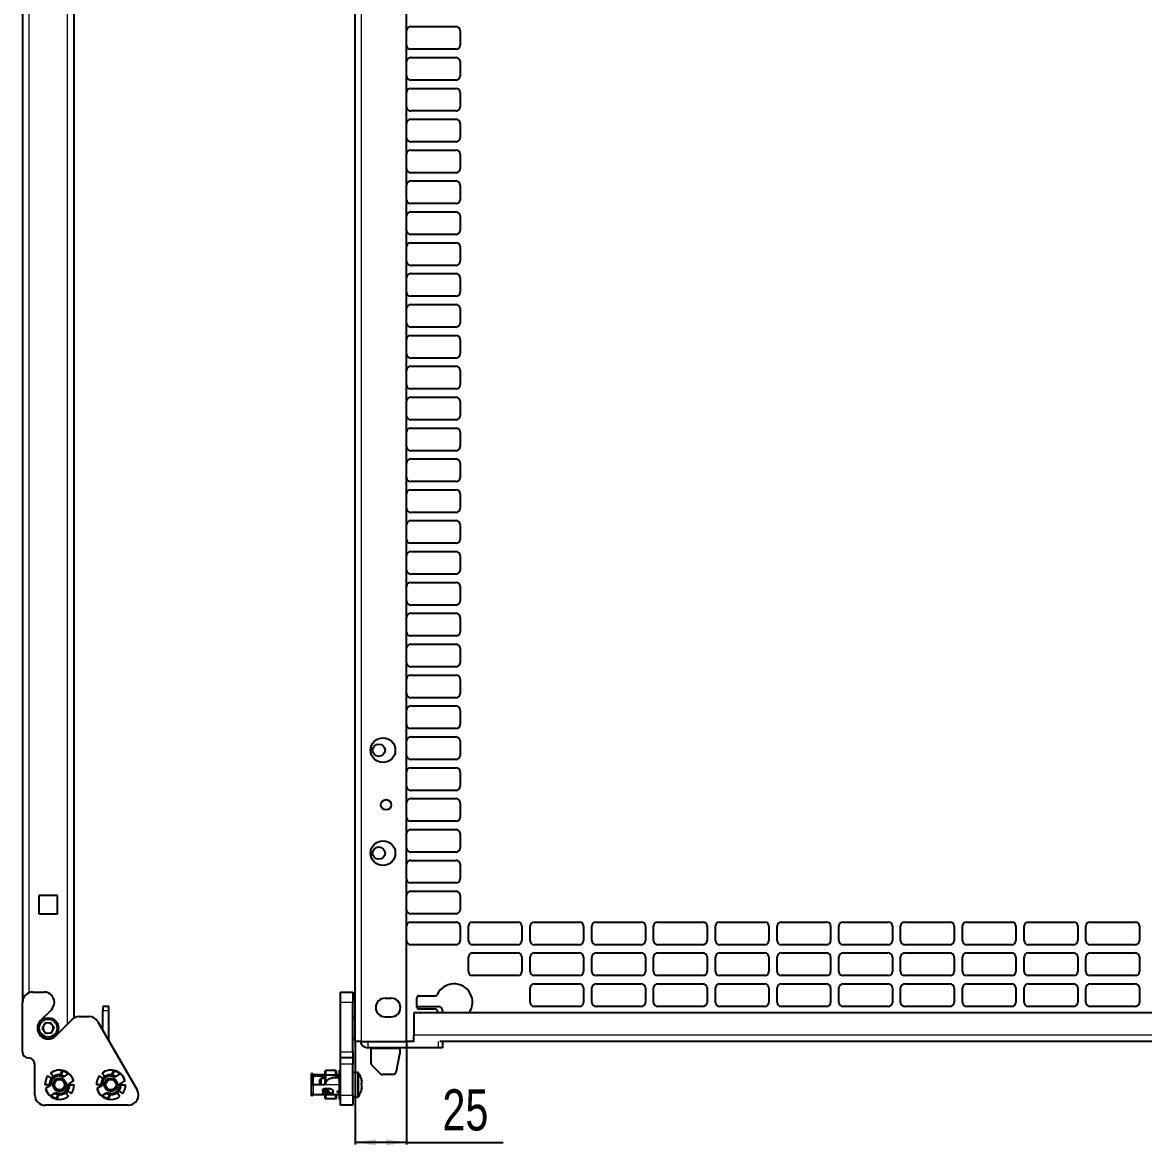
# Model space of a CAD drawing. Header units: millimetres. Extents: x -1039 to 1236, y -456 to 1988.
# Drawn here: x 124 to 668, y -293 to 252 of the extents above; entities that cross this region are included whole.
import ezdxf

# ---------------------------------------------------------------- set-up
doc = ezdxf.new("R2010")
doc.units = ezdxf.units.MM
doc.layers.add('FORMAT', color=7, linetype='Continuous')
doc.styles.add('SLDTEXTSTYLE0', font='TXT', dxfattribs={"width": 0.75})
doc.dimstyles.new('SLDDIMSTYLE0', dxfattribs={"dimtxt": 20, "dimasz": 10, "dimexe": 0, "dimexo": 0.0625, "dimgap": 5, "dimtad": 2, "dimdec": 1, "dimrnd": 1e-09, "dimzin": 12, "dimdsep": 46, "dimtxsty": 'SLDTEXTSTYLE0', "dimsah": 1, "dimcen": 0.09, "dimadec": 0, "dimazin": 3, "dimtfac": 1, "dimtofl": 0, "dimtmove": 0, "dimatfit": 3, "dimfxl": 0, "dimfrac": 2, "dimtolj": 1, "dimtzin": 12, "dimarcsym": 0})

# ---------------------------------------------------------------- blocks, each defined once
blk = doc.blocks.new('_D_7')
at = {"layer": 'FORMAT'}
for p, q in [((285.23, -242.95), (285.23, -292.94)), ((310.23, -242.95), (310.23, -292.94)), ((310.23, -291.94), (285.23, -291.94)), ((310.23, -291.94), (357.18, -291.94))]:
    blk.add_line(p, q, dxfattribs=at)
for points in [[(285.23, -291.94), (295.23, -293.48), (295.23, -290.4)], [(310.23, -291.94), (300.23, -290.4), (300.23, -293.48)]]:
    blk.add_solid(points, dxfattribs=at)
at = {"layer": 'FORMAT', "insert": (327.63, -266.16), "char_height": 20, "attachment_point": 1, "style": 'SLDTEXTSTYLE0'}
blk.add_mtext('25', dxfattribs=at)

msp = doc.modelspace()

# ---------------------------------------------------------------- linework, layer by layer
at = {"color": 8, "linetype": 'Continuous', "lineweight": 18}
for p, q in [((126.7, 1840.06), (126.7, -219.31)), ((145.5, -234.46), (145.5, 1840.06)), ((288.33, -242.94), (288.33, 1810.86)), ((162.6, -227.94), (165.6, -227.94)), ((284.08, -223.94), (278.08, -223.94)), ((1142.73, -239.85), (313.73, -239.85)), ((165.35, -242.34), (165.6, -242.34)), ((291.33, -242.94), (291.33, -245.94)), ((325.68, -245.94), (325.68, -242.95)), ((278.08, -247.94), (284.08, -247.94)), ((306.98, -246.54), (292.83, -246.54)), ((284.08, -253.94), (278.08, -253.94)), ((264.78, -260.19), (264.78, -263.94)), ((277.38, -260.49), (277.38, -259.59)), ((286.41, -257.94), (286.41, -260.37)), ((286.41, -260.37), (286.41, -269.94)), ((286.85, -258.17), (286.85, -260.51)), ((286.85, -260.51), (286.85, -269.71)), ((264.78, -263.94), (264.78, -268.79)), ((277.38, -263.94), (270.38, -263.94)), ((277.38, -266.89), (277.38, -263.94)), ((269.98, -267.88), (269.98, -268.33)), ((273.28, -268.33), (273.28, -267.88)), ((277.13, -267.39), (277.13, -267.78)), ((277.38, -268.79), (277.38, -267.78)), ((278.08, -268.94), (284.08, -268.94))]:
    msp.add_line(p, q, dxfattribs=at)
at = {"color": 7, "linetype": 'Continuous', "lineweight": 25}
for p, q in [((148.6, 1840.06), (148.6, -231.56)), ((285.23, -242.94), (285.23, 1840.06)), ((123.6, 1810.86), (123.6, -223.94)), ((310.23, -242.94), (310.23, 1810.86)), ((312.23, 250.06), (334.23, 250.06)), ((336.23, 248.06), (336.23, 241.06)), ((334.23, 239.06), (312.23, 239.06)), ((312.23, 235.06), (334.23, 235.06)), ((336.23, 233.06), (336.23, 226.06)), ((334.23, 224.06), (312.23, 224.06)), ((312.23, 220.06), (334.23, 220.06)), ((336.23, 218.06), (336.23, 211.06)), ((334.23, 209.06), (312.23, 209.06)), ((312.23, 205.06), (334.23, 205.06)), ((336.23, 203.06), (336.23, 196.06)), ((334.23, 194.06), (312.23, 194.06)), ((312.23, 190.06), (334.23, 190.06)), ((336.23, 188.06), (336.23, 181.06)), ((334.23, 179.06), (312.23, 179.06)), ((312.23, 175.06), (334.23, 175.06)), ((336.23, 173.06), (336.23, 166.06)), ((334.23, 164.06), (312.23, 164.06)), ((312.23, 160.06), (334.23, 160.06)), ((336.23, 158.06), (336.23, 151.06)), ((334.23, 149.06), (312.23, 149.06)), ((312.23, 145.06), (334.23, 145.06)), ((336.23, 143.06), (336.23, 136.06)), ((334.23, 134.06), (312.23, 134.06)), ((312.23, 130.06), (334.23, 130.06)), ((336.23, 128.06), (336.23, 121.06)), ((334.23, 119.06), (312.23, 119.06)), ((312.23, 115.06), (334.23, 115.06)), ((336.23, 113.06), (336.23, 106.06)), ((334.23, 104.06), (312.23, 104.06)), ((312.23, 100.06), (334.23, 100.06)), ((336.23, 98.06), (336.23, 91.06)), ((334.23, 89.06), (312.23, 89.06)), ((312.23, 85.06), (334.23, 85.06)), ((336.23, 83.06), (336.23, 76.06)), ((334.23, 74.06), (312.23, 74.06)), ((312.23, 70.06), (334.23, 70.06)), ((336.23, 68.06), (336.23, 61.06)), ((334.23, 59.06), (312.23, 59.06)), ((312.23, 55.06), (334.23, 55.06)), ((336.23, 53.06), (336.23, 46.06)), ((334.23, 44.06), (312.23, 44.06)), ((312.23, 40.06), (334.23, 40.06)), ((336.23, 38.06), (336.23, 31.06)), ((334.23, 29.06), (312.23, 29.06)), ((312.23, 25.06), (334.23, 25.06)), ((336.23, 23.06), (336.23, 16.06)), ((334.23, 14.06), (312.23, 14.06)), ((312.23, 10.06), (334.23, 10.06)), ((336.23, 8.06), (336.23, 1.06)), ((334.23, -0.94), (312.23, -0.94)), ((312.23, -4.94), (334.23, -4.94)), ((336.23, -6.94), (336.23, -13.94)), ((334.23, -15.94), (312.23, -15.94)), ((312.23, -19.94), (334.23, -19.94)), ((336.23, -21.94), (336.23, -28.94)), ((334.23, -30.94), (312.23, -30.94)), ((312.23, -34.94), (334.23, -34.94)), ((336.23, -36.94), (336.23, -43.94)), ((334.23, -45.94), (312.23, -45.94)), ((312.23, -49.94), (334.23, -49.94)), ((336.23, -51.94), (336.23, -58.94)), ((334.23, -60.94), (312.23, -60.94)), ((312.23, -64.94), (334.23, -64.94)), ((336.23, -66.94), (336.23, -73.94)), ((334.23, -75.94), (312.23, -75.94)), ((312.23, -79.94), (334.23, -79.94)), ((336.23, -81.94), (336.23, -88.94)), ((334.23, -90.94), (312.23, -90.94)), ((312.23, -94.94), (334.23, -94.94)), ((336.23, -96.94), (336.23, -103.94)), ((334.23, -105.94), (312.23, -105.94)), ((312.23, -109.94), (334.23, -109.94)), ((336.23, -111.94), (336.23, -118.94)), ((334.23, -120.94), (312.23, -120.94)), ((312.23, -124.94), (334.23, -124.94)), ((336.23, -126.94), (336.23, -133.94)), ((334.23, -135.94), (312.23, -135.94)), ((312.23, -139.94), (334.23, -139.94)), ((336.23, -141.94), (336.23, -148.94)), ((334.23, -150.94), (312.23, -150.94)), ((312.23, -154.94), (334.23, -154.94)), ((336.23, -156.94), (336.23, -163.94)), ((334.23, -165.94), (312.23, -165.94)), ((140.6, -171.94), (131.6, -171.94)), ((131.6, -171.94), (131.6, -180.94)), ((140.6, -180.94), (140.6, -171.94)), ((312.23, -169.94), (334.23, -169.94)), ((336.23, -171.94), (336.23, -178.94)), ((131.6, -180.94), (140.6, -180.94)), ((334.23, -180.94), (312.23, -180.94)), ((312.23, -184.94), (334.23, -184.94)), ((342.23, -184.94), (364.23, -184.94)), ((372.23, -184.94), (394.23, -184.94)), ((402.23, -184.94), (424.23, -184.94)), ((432.23, -184.94), (454.23, -184.94)), ((462.23, -184.94), (484.23, -184.94)), ((492.23, -184.94), (514.23, -184.94)), ((522.23, -184.94), (544.23, -184.94)), ((552.23, -184.94), (574.23, -184.94)), ((582.23, -184.94), (604.23, -184.94)), ((612.23, -184.94), (634.23, -184.94)), ((642.23, -184.94), (664.23, -184.94)), ((336.23, -186.94), (336.23, -193.94)), ((340.23, -193.94), (340.23, -186.94)), ((366.23, -186.94), (366.23, -193.94)), ((370.23, -193.94), (370.23, -186.94)), ((396.23, -186.94), (396.23, -193.94)), ((400.23, -193.94), (400.23, -186.94)), ((426.23, -186.94), (426.23, -193.94)), ((430.23, -193.94), (430.23, -186.94)), ((456.23, -186.94), (456.23, -193.94)), ((460.23, -193.94), (460.23, -186.94)), ((486.23, -186.94), (486.23, -193.94)), ((490.23, -193.94), (490.23, -186.94)), ((516.23, -186.94), (516.23, -193.94)), ((520.23, -193.94), (520.23, -186.94)), ((546.23, -186.94), (546.23, -193.94)), ((550.23, -193.94), (550.23, -186.94)), ((576.23, -186.94), (576.23, -193.94)), ((580.23, -193.94), (580.23, -186.94)), ((606.23, -186.94), (606.23, -193.94)), ((610.23, -193.94), (610.23, -186.94)), ((636.23, -186.94), (636.23, -193.94)), ((640.23, -193.94), (640.23, -186.94)), ((666.23, -186.94), (666.23, -193.94)), ((334.23, -195.94), (312.23, -195.94)), ((364.23, -195.94), (342.23, -195.94)), ((394.23, -195.94), (372.23, -195.94)), ((424.23, -195.94), (402.23, -195.94)), ((454.23, -195.94), (432.23, -195.94)), ((484.23, -195.94), (462.23, -195.94)), ((514.23, -195.94), (492.23, -195.94)), ((544.23, -195.94), (522.23, -195.94)), ((574.23, -195.94), (552.23, -195.94)), ((604.23, -195.94), (582.23, -195.94)), ((634.23, -195.94), (612.23, -195.94)), ((664.23, -195.94), (642.23, -195.94)), ((342.23, -199.94), (364.23, -199.94)), ((372.23, -199.94), (394.23, -199.94)), ((402.23, -199.94), (424.23, -199.94)), ((432.23, -199.94), (454.23, -199.94)), ((462.23, -199.94), (484.23, -199.94)), ((492.23, -199.94), (514.23, -199.94)), ((522.23, -199.94), (544.23, -199.94)), ((552.23, -199.94), (574.23, -199.94)), ((582.23, -199.94), (604.23, -199.94)), ((612.23, -199.94), (634.23, -199.94)), ((642.23, -199.94), (664.23, -199.94)), ((340.23, -208.94), (340.23, -201.94)), ((366.23, -201.94), (366.23, -208.94)), ((370.23, -208.94), (370.23, -201.94)), ((396.23, -201.94), (396.23, -208.94)), ((400.23, -208.94), (400.23, -201.94)), ((426.23, -201.94), (426.23, -208.94)), ((430.23, -208.94), (430.23, -201.94)), ((456.23, -201.94), (456.23, -208.94)), ((460.23, -208.94), (460.23, -201.94)), ((486.23, -201.94), (486.23, -208.94)), ((490.23, -208.94), (490.23, -201.94)), ((516.23, -201.94), (516.23, -208.94)), ((520.23, -208.94), (520.23, -201.94)), ((546.23, -201.94), (546.23, -208.94)), ((550.23, -208.94), (550.23, -201.94)), ((576.23, -201.94), (576.23, -208.94)), ((580.23, -208.94), (580.23, -201.94)), ((606.23, -201.94), (606.23, -208.94)), ((610.23, -208.94), (610.23, -201.94)), ((636.23, -201.94), (636.23, -208.94)), ((640.23, -208.94), (640.23, -201.94)), ((666.23, -201.94), (666.23, -208.94)), ((364.23, -210.94), (342.23, -210.94)), ((394.23, -210.94), (372.23, -210.94)), ((424.23, -210.94), (402.23, -210.94)), ((454.23, -210.94), (432.23, -210.94)), ((484.23, -210.94), (462.23, -210.94)), ((514.23, -210.94), (492.23, -210.94)), ((544.23, -210.94), (522.23, -210.94)), ((574.23, -210.94), (552.23, -210.94)), ((604.23, -210.94), (582.23, -210.94)), ((634.23, -210.94), (612.23, -210.94)), ((664.23, -210.94), (642.23, -210.94)), ((370.23, -223.94), (370.23, -216.94)), ((372.23, -214.94), (394.23, -214.94)), ((396.23, -216.94), (396.23, -223.94)), ((400.23, -223.94), (400.23, -216.94)), ((402.23, -214.94), (424.23, -214.94)), ((426.23, -216.94), (426.23, -223.94)), ((430.23, -223.94), (430.23, -216.94)), ((432.23, -214.94), (454.23, -214.94)), ((456.23, -216.94), (456.23, -223.94)), ((460.23, -223.94), (460.23, -216.94)), ((462.23, -214.94), (484.23, -214.94)), ((486.23, -216.94), (486.23, -223.94)), ((490.23, -223.94), (490.23, -216.94)), ((492.23, -214.94), (514.23, -214.94)), ((516.23, -216.94), (516.23, -223.94)), ((520.23, -223.94), (520.23, -216.94)), ((522.23, -214.94), (544.23, -214.94)), ((546.23, -216.94), (546.23, -223.94)), ((550.23, -223.94), (550.23, -216.94)), ((552.23, -214.94), (574.23, -214.94)), ((576.23, -216.94), (576.23, -223.94)), ((580.23, -223.94), (580.23, -216.94)), ((582.23, -214.94), (604.23, -214.94)), ((606.23, -216.94), (606.23, -223.94)), ((610.23, -223.94), (610.23, -216.94)), ((612.23, -214.94), (634.23, -214.94)), ((636.23, -216.94), (636.23, -223.94)), ((640.23, -223.94), (640.23, -216.94)), ((642.23, -214.94), (664.23, -214.94)), ((666.23, -216.94), (666.23, -223.94)), ((128.6, -218.94), (134.1, -218.94)), ((278.08, -218.94), (284.08, -218.94)), ((278.08, -223.94), (278.08, -218.94)), ((284.08, -218.94), (284.08, -223.94)), ((299.73, -221.94), (302.73, -221.94)), ((315.23, -226.2), (315.23, -221.7)), ((316.23, -220.7), (324.18, -220.7)), ((123.6, -247.94), (123.6, -223.94)), ((137.63, -227.48), (132.39, -232.72)), ((139.1, -223.94), (139.1, -223.94)), ((162.6, -225.94), (162.6, -227.94)), ((165.6, -225.94), (162.6, -225.94)), ((162.6, -237.56), (162.6, -227.94)), ((165.6, -227.94), (165.6, -225.94)), ((165.6, -242.34), (165.6, -227.94)), ((278.08, -247.94), (278.08, -223.94)), ((284.08, -247.94), (284.08, -223.94)), ((313.73, -228.95), (313.73, -239.85)), ((1142.73, -228.95), (313.73, -228.95)), ((315.23, -225.94), (325.68, -225.94)), ((324.18, -227.2), (316.23, -227.2)), ((325.75, -228.95), (325.08, -227.77)), ((327.68, -227.94), (327.68, -228.95)), ((394.23, -225.94), (372.23, -225.94)), ((424.23, -225.94), (402.23, -225.94)), ((454.23, -225.94), (432.23, -225.94)), ((484.23, -225.94), (462.23, -225.94)), ((514.23, -225.94), (492.23, -225.94)), ((544.23, -225.94), (522.23, -225.94)), ((574.23, -225.94), (552.23, -225.94)), ((604.23, -225.94), (582.23, -225.94)), ((634.23, -225.94), (612.23, -225.94)), ((664.23, -225.94), (642.23, -225.94)), ((134.46, -234.06), (133.22, -236.67)), ((137.34, -233.83), (134.46, -234.06)), ((137.34, -233.83), (138.98, -236.21)), ((139.81, -240.15), (147.67, -232.29)), ((151.2, -230.83), (155.82, -230.83)), ((160.15, -233.33), (179.27, -266.44)), ((285.23, -231.44), (284.08, -231.44)), ((299.73, -230.94), (302.73, -230.94)), ((134.86, -239.04), (133.22, -236.67)), ((137.74, -238.81), (134.86, -239.04)), ((137.74, -238.81), (138.98, -236.21)), ((313.73, -242.95), (313.73, -239.85)), ((165.6, -242.34), (165.58, -242.72)), ((284.08, -241.44), (285.23, -241.44)), ((288.33, -242.94), (285.23, -242.94)), ((288.33, -242.94), (310.23, -242.94)), ((313.73, -242.94), (310.23, -242.94)), ((1129.66, -242.95), (326.31, -242.95)), ((327.68, -242.95), (327.68, -245.94)), ((278.08, -250.94), (278.08, -247.94)), ((284.08, -250.94), (278.08, -250.94)), ((278.08, -253.94), (278.08, -250.94)), ((284.08, -247.94), (284.08, -250.94)), ((284.08, -250.94), (284.08, -253.94)), ((325.68, -245.94), (291.33, -245.94)), ((292.83, -245.94), (292.83, -246.54)), ((292.83, -246.54), (292.83, -253.11)), ((305.3, -257.33), (306.98, -248.94)), ((306.98, -245.94), (306.98, -246.54)), ((306.98, -246.54), (306.98, -248.94)), ((327.68, -245.94), (325.68, -245.94)), ((129.6, -268.94), (129.6, -253.94)), ((278.08, -268.94), (278.08, -253.94)), ((284.08, -268.94), (284.08, -253.94)), ((293.42, -254.52), (297.24, -258.35)), ((137.54, -260.82), (135.96, -259.61)), ((138.49, -259.88), (137.28, -258.3)), ((138.43, -259.9), (137.56, -260.77)), ((141.6, -258.89), (141.6, -259.09)), ((141.6, -258.89), (142.02, -258.9)), ((141.6, -259.09), (141.6, -259.79)), ((141.6, -259.64), (141.62, -259.59)), ((141.84, -259.62), (141.74, -259.79)), ((141.89, -259.13), (143.07, -257.09)), ((143.17, -257.32), (142.11, -259.16)), ((143.07, -257.09), (143.17, -257.32)), ((146.01, -258.51), (143.4, -260.2)), ((143.65, -259.54), (143.44, -259.99)), ((162.54, -260.82), (160.96, -259.61)), ((163.49, -259.88), (162.28, -258.3)), ((163.43, -259.9), (162.56, -260.77)), ((166.6, -258.89), (166.6, -259.09)), ((166.6, -258.89), (167.02, -258.9)), ((166.6, -259.09), (166.6, -259.79)), ((166.6, -259.64), (166.62, -259.59)), ((166.84, -259.62), (166.74, -259.79)), ((166.89, -259.13), (168.07, -257.09)), ((168.17, -257.32), (167.11, -259.16)), ((168.07, -257.09), (168.17, -257.32)), ((171.01, -258.51), (168.4, -260.2)), ((168.65, -259.54), (168.44, -259.99)), ((264.08, -262.11), (264.08, -258.51)), ((264.58, -258.51), (264.08, -258.51)), ((264.58, -258.51), (264.58, -262.11)), ((266.78, -259.09), (264.78, -259.09)), ((265.28, -259.54), (264.78, -259.54)), ((264.78, -259.54), (264.78, -259.99)), ((264.78, -259.99), (265.28, -259.99)), ((265.28, -259.99), (265.28, -259.54)), ((266.78, -259.59), (266.78, -259.09)), ((270.68, -259.09), (266.78, -259.09)), ((266.78, -259.59), (270.68, -259.59)), ((268.58, -260.94), (268.08, -261.44)), ((268.08, -263.94), (268.08, -261.44)), ((270.68, -260.94), (268.58, -260.94)), ((268.58, -260.94), (268.58, -263.94)), ((269.48, -260.23), (269.48, -260.4)), ((269.48, -260.4), (270.68, -260.28)), ((269.48, -260.4), (269.48, -260.94)), ((269.98, -259.99), (270.68, -259.99)), ((270.8, -257.09), (270.68, -257.32)), ((270.68, -259.27), (270.68, -257.32)), ((270.8, -259.24), (270.68, -259.27)), ((270.68, -261.94), (270.68, -259.27)), ((270.8, -257.09), (270.8, -259.24)), ((275.88, -257.09), (270.8, -257.09)), ((275.88, -259.24), (270.8, -259.24)), ((270.8, -259.24), (270.8, -261.94)), ((274.48, -260.44), (276.63, -260.44)), ((275.88, -259.24), (275.88, -257.09)), ((276.08, -257.22), (275.88, -257.09)), ((276.08, -259.26), (275.88, -259.24)), ((275.88, -260.44), (275.88, -259.24)), ((276.08, -257.22), (276.08, -259.26)), ((277.38, -259.09), (276.08, -259.09)), ((276.08, -259.26), (276.08, -260.44)), ((276.08, -259.59), (277.38, -259.59)), ((277.28, -259.79), (276.08, -259.79)), ((277.28, -259.79), (277.28, -260.81)), ((277.28, -260.49), (277.38, -260.49)), ((277.58, -260.94), (277.34, -260.94)), ((277.38, -261.19), (277.38, -263.94)), ((278.08, -256.84), (277.58, -256.84)), ((277.58, -262.1), (277.58, -256.84)), ((286.41, -257.94), (284.08, -257.94)), ((303.34, -258.94), (298.66, -258.94)), ((136.55, -263.94), (134.5, -263.94)), ((134.88, -265.74), (134.74, -265.77)), ((137.45, -264.07), (134.84, -265.76)), ((136.55, -263.94), (136.75, -263.94)), ((136.75, -263.94), (137.45, -263.94)), ((136.75, -264.52), (136.75, -263.94)), ((137.25, -263.94), (137.25, -264.2)), ((144.77, -267.98), (145.64, -267.11)), ((145.65, -267.05), (147.23, -268.26)), ((145.75, -263.81), (148.36, -262.11)), ((146.45, -263.94), (145.75, -263.94)), ((145.95, -263.94), (145.95, -263.68)), ((146.45, -263.35), (146.45, -263.94)), ((146.65, -263.94), (146.45, -263.94)), ((146.65, -263.94), (148.7, -263.94)), ((148.32, -262.14), (148.46, -262.1)), ((161.55, -263.94), (159.5, -263.94)), ((159.88, -265.74), (159.74, -265.77)), ((162.45, -264.07), (159.84, -265.76)), ((161.55, -263.94), (161.75, -263.94)), ((161.75, -263.94), (162.45, -263.94)), ((161.75, -264.52), (161.75, -263.94)), ((162.25, -263.94), (162.25, -264.2)), ((169.77, -267.98), (170.64, -267.11)), ((170.65, -267.05), (172.23, -268.26)), ((170.75, -263.81), (173.36, -262.11)), ((171.45, -263.94), (170.75, -263.94)), ((170.95, -263.94), (170.95, -263.68)), ((171.45, -263.35), (171.45, -263.94)), ((171.65, -263.94), (171.45, -263.94)), ((171.65, -263.94), (173.7, -263.94)), ((173.32, -262.14), (173.46, -262.1)), ((264.58, -262.11), (264.08, -262.11)), ((264.08, -263.81), (264.08, -262.11)), ((264.58, -263.81), (264.08, -263.81)), ((264.08, -263.94), (264.08, -263.81)), ((264.78, -263.94), (264.08, -263.94)), ((264.08, -268.09), (264.08, -263.94)), ((264.58, -262.11), (264.58, -263.81)), ((264.58, -263.81), (264.58, -263.94)), ((270.38, -263.94), (264.78, -263.94)), ((269.48, -266.75), (269.48, -266.43)), ((269.48, -266.75), (269.48, -267.89)), ((273.28, -265.99), (269.98, -265.99)), ((271.54, -261.94), (270.38, -263.94)), ((270.8, -261.94), (270.68, -261.94)), ((270.68, -263.42), (270.68, -261.94)), ((270.68, -266.71), (270.68, -265.99)), ((271.53, -261.94), (270.8, -261.94)), ((270.8, -261.94), (270.8, -263.22)), ((270.8, -265.99), (270.8, -266.76)), ((272.36, -266.99), (272.13, -266.7)), ((272.41, -267.13), (272.41, -267.16)), ((274.48, -267.69), (274.48, -267.01)), ((276.58, -267.42), (276.58, -267.31)), ((277.13, -266.89), (277.38, -266.89)), ((277.28, -266.89), (277.28, -267.39)), ((277.28, -266.94), (277.54, -266.94)), ((277.58, -262.49), (277.38, -262.48)), ((277.58, -263.94), (277.38, -263.94)), ((277.58, -262.1), (278.08, -262.1)), ((277.58, -262.63), (277.58, -262.1)), ((278.08, -262.63), (277.58, -262.63)), ((277.58, -268.26), (277.58, -263.94)), ((277.58, -263.94), (278.08, -263.94)), ((137.18, -269.37), (139.79, -267.67)), ((139.55, -268.33), (139.76, -267.88)), ((140.03, -270.55), (141.09, -268.72)), ((140.03, -270.55), (140.13, -270.78)), ((141.3, -268.75), (140.13, -270.78)), ((141.6, -268.99), (141.17, -268.97)), ((141.36, -268.26), (141.45, -268.08)), ((141.6, -268.24), (141.57, -268.28)), ((141.6, -268.79), (141.6, -268.09)), ((141.6, -268.99), (141.6, -268.79)), ((144.71, -267.99), (145.92, -269.57)), ((162.18, -269.37), (164.79, -267.67)), ((164.55, -268.33), (164.76, -267.88)), ((165.03, -270.55), (166.09, -268.72)), ((165.03, -270.55), (165.13, -270.78)), ((166.3, -268.75), (165.13, -270.78)), ((166.6, -268.99), (166.17, -268.97)), ((166.36, -268.26), (166.45, -268.08)), ((166.6, -268.24), (166.57, -268.28)), ((166.6, -268.79), (166.6, -268.09)), ((166.6, -268.99), (166.6, -268.79)), ((169.71, -267.99), (170.92, -269.57)), ((264.08, -269.37), (264.08, -268.09)), ((264.58, -269.37), (264.08, -269.37)), ((264.58, -268.76), (264.58, -269.37)), ((266.78, -268.79), (264.78, -268.79)), ((277.38, -268.79), (266.78, -268.79)), ((269.48, -268.1), (269.48, -267.89)), ((273.28, -268.33), (269.98, -268.33)), ((270.68, -270.55), (270.68, -268.79)), ((270.68, -270.55), (270.8, -270.78)), ((270.8, -268.79), (270.8, -270.78)), ((275.88, -270.78), (270.8, -270.78)), ((271.56, -267.88), (273.28, -267.88)), ((275.88, -270.78), (275.88, -268.79)), ((275.88, -270.78), (276.08, -270.65)), ((276.08, -268.79), (276.08, -270.65)), ((277.13, -267.39), (277.38, -267.39)), ((277.13, -267.78), (277.38, -267.78)), ((278.08, -268.26), (277.58, -268.26)), ((277.58, -268.26), (277.58, -269.57)), ((278.08, -269.57), (277.58, -269.57)), ((277.58, -271.04), (277.58, -269.57)), ((277.58, -271.04), (278.08, -271.04)), ((278.08, -273.94), (278.08, -268.94)), ((284.08, -268.94), (284.08, -273.94)), ((284.08, -269.94), (286.41, -269.94)), ((174.94, -273.94), (134.6, -273.94)), ((284.08, -273.94), (278.08, -273.94))]:
    msp.add_line(p, q, dxfattribs=at)
at = {"color": 7, "linetype": 'Continuous', "lineweight": 25, "flags": 128}
for points in [[(264.78, -259.09), (264.64, -259.1), (264.58, -259.12)], [(277.58, -259.56), (277.52, -259.57), (277.38, -259.59)], [(277.58, -260.46), (277.52, -260.48), (277.38, -260.49)], [(277.28, -267.06), (277.32, -266.97), (277.34, -266.94)], [(277.58, -267.01), (277.58, -266.99), (277.57, -266.96), (277.55, -266.94), (277.52, -266.92), (277.49, -266.91), (277.46, -266.9), (277.42, -266.89), (277.38, -266.89)], [(277.58, -267.41), (277.52, -267.4), (277.38, -267.39)]]:
    msp.add_lwpolyline(points, dxfattribs=at)
at = {"color": 7, "linetype": 'Continuous', "lineweight": 25}
for centre, radius in [((298.73, -101.44), 6), ((296.73, -101.44), 3), ((300.23, -127.94), 2.5), ((298.73, -151.44), 6), ((296.73, -151.44), 3), ((136.1, -236.44), 5), ((141.6, -263.94), 3.25), ((141.6, -263.94), 3), ((141.6, -263.94), 2.5), ((166.6, -263.94), 3.25), ((166.6, -263.94), 3), ((166.6, -263.94), 2.5)]:
    msp.add_circle(centre, radius, dxfattribs=at)
at = {"color": 8, "linetype": 'Continuous', "lineweight": 18}
msp.add_circle((136.1, -236.44), 4.2, dxfattribs=at)
at = {"color": 7, "linetype": 'Continuous', "lineweight": 25}
for centre, radius, start, end in [((312.23, 248.06), 2, 90, 180), ((334.23, 248.06), 2, 0, 90), ((312.23, 241.06), 2, 180, 270), ((334.23, 241.06), 2, 270, 0), ((312.23, 233.06), 2, 90, 180), ((334.23, 233.06), 2, 0, 90), ((312.23, 226.06), 2, 180, 270), ((334.23, 226.06), 2, 270, 0), ((312.23, 218.06), 2, 90, 180), ((334.23, 218.06), 2, 0, 90), ((312.23, 211.06), 2, 180, 270), ((334.23, 211.06), 2, 270, 0), ((312.23, 203.06), 2, 90, 180), ((334.23, 203.06), 2, 0, 90), ((312.23, 196.06), 2, 180, 270), ((334.23, 196.06), 2, 270, 0), ((312.23, 188.06), 2, 90, 180), ((334.23, 188.06), 2, 0, 90), ((312.23, 181.06), 2, 180, 270), ((334.23, 181.06), 2, 270, 0), ((312.23, 173.06), 2, 90, 180), ((334.23, 173.06), 2, 0, 90), ((312.23, 166.06), 2, 180, 270), ((334.23, 166.06), 2, 270, 0), ((312.23, 158.06), 2, 90, 180), ((334.23, 158.06), 2, 0, 90), ((312.23, 151.06), 2, 180, 270), ((334.23, 151.06), 2, 270, 0), ((312.23, 143.06), 2, 90, 180), ((334.23, 143.06), 2, 0, 90), ((312.23, 136.06), 2, 180, 270), ((334.23, 136.06), 2, 270, 0), ((312.23, 128.06), 2, 90, 180), ((334.23, 128.06), 2, 0, 90), ((312.23, 121.06), 2, 180, 270), ((334.23, 121.06), 2, 270, 0), ((312.23, 113.06), 2, 90, 180), ((334.23, 113.06), 2, 0, 90), ((312.23, 106.06), 2, 180, 270), ((334.23, 106.06), 2, 270, 0), ((312.23, 98.06), 2, 90, 180), ((334.23, 98.06), 2, 0, 90), ((312.23, 91.06), 2, 180, 270), ((334.23, 91.06), 2, 270, 0), ((312.23, 83.06), 2, 90, 180), ((334.23, 83.06), 2, 0, 90), ((312.23, 76.06), 2, 180, 270), ((334.23, 76.06), 2, 270, 0), ((312.23, 68.06), 2, 90, 180), ((334.23, 68.06), 2, 0, 90), ((312.23, 61.06), 2, 180, 270), ((334.23, 61.06), 2, 270, 0), ((312.23, 53.06), 2, 90, 180), ((334.23, 53.06), 2, 0, 90), ((312.23, 46.06), 2, 180, 270), ((334.23, 46.06), 2, 270, 0), ((312.23, 38.06), 2, 90, 180), ((334.23, 38.06), 2, 0, 90), ((312.23, 31.06), 2, 180, 270), ((334.23, 31.06), 2, 270, 0), ((312.23, 23.06), 2, 90, 180), ((334.23, 23.06), 2, 0, 90), ((312.23, 16.06), 2, 180, 270), ((334.23, 16.06), 2, 270, 0), ((312.23, 8.06), 2, 90, 180), ((334.23, 8.06), 2, 0, 90), ((312.23, 1.06), 2, 180, 270), ((334.23, 1.06), 2, 270, 0), ((312.23, -6.94), 2, 90, 180), ((334.23, -6.94), 2, 0, 90), ((312.23, -13.94), 2, 180, 270), ((334.23, -13.94), 2, 270, 0), ((312.23, -21.94), 2, 90, 180), ((334.23, -21.94), 2, 0, 90), ((312.23, -28.94), 2, 180, 270), ((334.23, -28.94), 2, 270, 0), ((312.23, -36.94), 2, 90, 180), ((334.23, -36.94), 2, 0, 90), ((312.23, -43.94), 2, 180, 270), ((334.23, -43.94), 2, 270, 0), ((312.23, -51.94), 2, 90, 180), ((334.23, -51.94), 2, 0, 90), ((312.23, -58.94), 2, 180, 270), ((334.23, -58.94), 2, 270, 0), ((312.23, -66.94), 2, 90, 180), ((334.23, -66.94), 2, 0, 90), ((312.23, -73.94), 2, 180, 270), ((334.23, -73.94), 2, 270, 0), ((312.23, -81.94), 2, 90, 180), ((334.23, -81.94), 2, 0, 90), ((312.23, -88.94), 2, 180, 270), ((334.23, -88.94), 2, 270, 0), ((312.23, -96.94), 2, 90, 180), ((334.23, -96.94), 2, 0, 90), ((312.23, -103.94), 2, 180, 270), ((334.23, -103.94), 2, 270, 0), ((312.23, -111.94), 2, 90, 180), ((334.23, -111.94), 2, 0, 90), ((312.23, -118.94), 2, 180, 270), ((334.23, -118.94), 2, 270, 0), ((312.23, -126.94), 2, 90, 180), ((334.23, -126.94), 2, 0, 90), ((312.23, -133.94), 2, 180, 270), ((334.23, -133.94), 2, 270, 0), ((312.23, -141.94), 2, 90, 180), ((334.23, -141.94), 2, 0, 90), ((312.23, -148.94), 2, 180, 270), ((334.23, -148.94), 2, 270, 0), ((312.23, -156.94), 2, 90, 180), ((334.23, -156.94), 2, 0, 90), ((312.23, -163.94), 2, 180, 270), ((334.23, -163.94), 2, 270, 0), ((312.23, -171.94), 2, 90, 180), ((334.23, -171.94), 2, 0, 90), ((312.23, -178.94), 2, 180, 270), ((334.23, -178.94), 2, 270, 0), ((312.23, -186.94), 2, 90, 180), ((334.23, -186.94), 2, 0, 90), ((342.23, -186.94), 2, 90, 180), ((364.23, -186.94), 2, 0, 90), ((372.23, -186.94), 2, 90, 180), ((394.23, -186.94), 2, 0, 90), ((402.23, -186.94), 2, 90, 180), ((424.23, -186.94), 2, 0, 90), ((432.23, -186.94), 2, 90, 180), ((454.23, -186.94), 2, 0, 90), ((462.23, -186.94), 2, 90, 180), ((484.23, -186.94), 2, 0, 90), ((492.23, -186.94), 2, 90, 180), ((514.23, -186.94), 2, 0, 90), ((522.23, -186.94), 2, 90, 180), ((544.23, -186.94), 2, 0, 90), ((552.23, -186.94), 2, 90, 180), ((574.23, -186.94), 2, 0, 90), ((582.23, -186.94), 2, 90, 180), ((604.23, -186.94), 2, 0, 90), ((612.23, -186.94), 2, 90, 180), ((634.23, -186.94), 2, 360, 90), ((642.23, -186.94), 2, 90, 180), ((664.23, -186.94), 2, 0, 90), ((312.23, -193.94), 2, 180, 270), ((334.23, -193.94), 2, 270, 0), ((342.23, -193.94), 2, 180, 270), ((364.23, -193.94), 2, 270, 0), ((372.23, -193.94), 2, 180, 270), ((394.23, -193.94), 2, 270, 0), ((402.23, -193.94), 2, 180, 270), ((424.23, -193.94), 2, 270, 0), ((432.23, -193.94), 2, 180, 270), ((454.23, -193.94), 2, 270, 0), ((462.23, -193.94), 2, 180, 270), ((484.23, -193.94), 2, 270, 0), ((492.23, -193.94), 2, 180, 270), ((514.23, -193.94), 2, 270, 0), ((522.23, -193.94), 2, 180, 270), ((544.23, -193.94), 2, 270, 0), ((552.23, -193.94), 2, 180, 270), ((574.23, -193.94), 2, 270, 0), ((582.23, -193.94), 2, 180, 270), ((604.23, -193.94), 2, 270, 0), ((612.23, -193.94), 2, 180, 270), ((634.23, -193.94), 2, 270, 360), ((642.23, -193.94), 2, 180, 270), ((664.23, -193.94), 2, 270, 0), ((342.23, -201.94), 2, 90, 180), ((364.23, -201.94), 2, 0, 90), ((372.23, -201.94), 2, 90, 180), ((394.23, -201.94), 2, 0, 90), ((402.23, -201.94), 2, 90, 180), ((424.23, -201.94), 2, 0, 90), ((432.23, -201.94), 2, 90, 180), ((454.23, -201.94), 2, 0, 90), ((462.23, -201.94), 2, 90, 180), ((484.23, -201.94), 2, 0, 90), ((492.23, -201.94), 2, 90, 180), ((514.23, -201.94), 2, 0, 90), ((522.23, -201.94), 2, 90, 180), ((544.23, -201.94), 2, 0, 90), ((552.23, -201.94), 2, 90, 180), ((574.23, -201.94), 2, 0, 90), ((582.23, -201.94), 2, 90, 180), ((604.23, -201.94), 2, 0, 90), ((612.23, -201.94), 2, 90, 180), ((634.23, -201.94), 2, 0, 90), ((642.23, -201.94), 2, 90, 180), ((664.23, -201.94), 2, 360, 90), ((342.23, -208.94), 2, 180, 270), ((364.23, -208.94), 2, 270, 0), ((372.23, -208.94), 2, 180, 270), ((394.23, -208.94), 2, 270, 0), ((402.23, -208.94), 2, 180, 270), ((424.23, -208.94), 2, 270, 0), ((432.23, -208.94), 2, 180, 270), ((454.23, -208.94), 2, 270, 0), ((462.23, -208.94), 2, 180, 270), ((484.23, -208.94), 2, 270, 0), ((492.23, -208.94), 2, 180, 270), ((514.23, -208.94), 2, 270, 0), ((522.23, -208.94), 2, 180, 270), ((544.23, -208.94), 2, 270, 0), ((552.23, -208.94), 2, 180, 270), ((574.23, -208.94), 2, 270, 0), ((582.23, -208.94), 2, 180, 270), ((604.23, -208.94), 2, 270, 0), ((612.23, -208.94), 2, 180, 270), ((634.23, -208.94), 2, 270, 0), ((642.23, -208.94), 2, 180, 270), ((664.23, -208.94), 2, 270, 360), ((333.23, -223.95), 9, 326.251, 154.8493), ((372.23, -216.94), 2, 90, 180), ((394.23, -216.94), 2, 0, 90), ((402.23, -216.94), 2, 90, 180), ((424.23, -216.94), 2, 0, 90), ((432.23, -216.94), 2, 90, 180), ((454.23, -216.94), 2, 0, 90), ((462.23, -216.94), 2, 90, 180), ((484.23, -216.94), 2, 0, 90), ((492.23, -216.94), 2, 90, 180), ((514.23, -216.94), 2, 0, 90), ((522.23, -216.94), 2, 90, 180), ((544.23, -216.94), 2, 0, 90), ((552.23, -216.94), 2, 90, 180), ((574.23, -216.94), 2, 0, 90), ((582.23, -216.94), 2, 90, 180), ((604.23, -216.94), 2, 0, 90), ((612.23, -216.94), 2, 90, 180), ((634.23, -216.94), 2, 0, 90), ((642.23, -216.94), 2, 90, 180), ((664.23, -216.94), 2, 360, 90), ((128.6, -223.94), 5, 90, 180), ((134.1, -223.94), 5, 0, 90), ((299.73, -226.44), 4.5, 90, 270), ((302.73, -226.44), 4.5, 270, 90), ((316.23, -221.7), 1, 90, 180), ((324.18, -219.7), 1, 270, 334.8493), ((134.1, -223.94), 5, 315, 0), ((316.23, -226.2), 1, 180, 270), ((324.18, -228.2), 1, 25.1507, 90), ((325.68, -227.94), 2, 0, 90), ((372.23, -223.94), 2, 180, 270), ((394.23, -223.94), 2, 270, 0), ((402.23, -223.94), 2, 180, 270), ((424.23, -223.94), 2, 270, 0), ((432.23, -223.94), 2, 180, 270), ((454.23, -223.94), 2, 270, 0), ((462.23, -223.94), 2, 180, 270), ((484.23, -223.94), 2, 270, 0), ((492.23, -223.94), 2, 180, 270), ((514.23, -223.94), 2, 270, 0), ((522.23, -223.94), 2, 180, 270), ((544.23, -223.94), 2, 270, 0), ((552.23, -223.94), 2, 180, 270), ((574.23, -223.94), 2, 270, 0), ((582.23, -223.94), 2, 180, 270), ((604.23, -223.94), 2, 270, 0), ((612.23, -223.94), 2, 180, 270), ((634.23, -223.94), 2, 270, 0), ((642.23, -223.94), 2, 180, 270), ((664.23, -223.94), 2, 270, 360), ((136.1, -236.44), 5.25, 135, 315), ((136.1, -236.44), 2.5, 94.5743, 154.5743), ((136.1, -236.44), 2.5, 34.5743, 94.5743), ((151.2, -235.83), 5, 90, 135), ((155.82, -235.83), 5, 30, 90), ((136.1, -236.44), 2.5, 154.5743, 214.5743), ((136.1, -236.44), 2.5, 214.5743, 274.5743), ((136.1, -236.44), 2.5, 274.5743, 334.5743), ((136.1, -236.44), 2.5, 334.5743, 34.5743), ((291.33, -242.34), 3.6, 189.5941, 270), ((126.6, -247.94), 3, 180, 270), ((126.6, -253.94), 3, 0, 90), ((294.83, -253.11), 2, 180, 225), ((141.6, -263.94), 7.1, 142.5, 180), ((141.6, -263.94), 4.85, 90, 180), ((141.6, -263.94), 7.1, 15, 127.5), ((141.6, -263.94), 4.15, 64.203, 90), ((141.6, -263.94), 7, 50.8871, 77.8871), ((141.6, -263.94), 6.8, 51.4319, 76.6644), ((141.6, -263.94), 7, 15.1129, 50.8871), ((166.6, -263.94), 7.1, 142.5, 180), ((166.6, -263.94), 4.85, 90, 180), ((166.6, -263.94), 7.1, 15, 127.5), ((166.6, -263.94), 4.15, 64.203, 90), ((166.6, -263.94), 7, 50.8871, 77.8871), ((166.6, -263.94), 6.8, 51.4319, 76.6644), ((166.6, -263.94), 7, 15.1129, 50.8871), ((264.78, -259.79), 0.2, 90, 180), ((274.48, -261.19), 0.75, 90, 105.0484), ((276.63, -261.19), 0.75, 0, 90), ((277.38, -258.89), 0.2, 270, 0), ((277.48, -260.86), 0.0996, 305.5332, 356.0721), ((286.41, -258.48), 0.54, 35.2515, 90), ((278.68, -263.94), 10, 11.0263, 35.2515), ((298.66, -256.94), 2, 225, 270), ((303.34, -256.94), 2, 270, 348.6901), ((141.6, -263.94), 7.1, 195, 307.5), ((141.6, -263.94), 7, 195.1129, 230.8871), ((141.6, -263.94), 4.15, 180, 181.797), ((141.6, -263.94), 4.85, 270, 0), ((141.6, -263.94), 4.15, 0, 1.797), ((141.6, -263.94), 7.1, 322.5, 0), ((166.6, -263.94), 7.1, 195, 307.5), ((166.6, -263.94), 7, 195.1129, 230.8871), ((166.6, -263.94), 4.15, 180, 181.797), ((166.6, -263.94), 4.85, 270, 0), ((166.6, -263.94), 4.15, 0, 1.797), ((166.6, -263.94), 7.1, 322.5, 0), ((174.94, -268.94), 5, 270, 30), ((278.68, -263.94), 10, 324.7485, 348.9291), ((134.6, -268.94), 5, 180, 270), ((141.6, -263.94), 7, 230.8871, 257.8871), ((141.6, -263.94), 6.8, 231.4319, 256.6644), ((141.6, -263.94), 4.15, 244.203, 270), ((166.6, -263.94), 7, 230.8871, 257.8871), ((166.6, -263.94), 6.8, 231.4319, 256.6644), ((166.6, -263.94), 4.15, 244.203, 270), ((264.78, -268.09), 0.7, 180, 270), ((277.4, -267.97), 0.183, 7.3339, 95.8124), ((277.38, -268.99), 0.2, 0, 90), ((286.41, -269.4), 0.54, 270, 324.7485)]:
    msp.add_arc(centre, radius, start, end, dxfattribs=at)
at = {"color": 8, "linetype": 'Continuous', "lineweight": 18}
for centre, radius, start, end in [((141.6, -263.94), 5.05, 142.5, 180), ((141.6, -263.94), 4.15, 90, 180), ((141.6, -263.94), 5.05, 90, 127.5), ((166.6, -263.94), 5.05, 142.5, 180), ((166.6, -263.94), 4.15, 90, 180), ((166.6, -263.94), 5.05, 90, 127.5), ((141.6, -263.94), 4.15, 270, 0), ((141.6, -263.94), 5.05, 322.5, 0), ((166.6, -263.94), 4.15, 270, 0), ((166.6, -263.94), 5.05, 322.5, 0), ((141.6, -263.94), 5.05, 270, 307.5), ((166.6, -263.94), 5.05, 270, 307.5)]:
    msp.add_arc(centre, radius, start, end, dxfattribs=at)
at = {"color": 7, "linetype": 'Continuous', "lineweight": 25}
for points, knots in [([(137.65, -261.12), (137.57, -260.99), (137.47, -260.84), (137.58, -260.81), (137.6, -260.81)], [0, 0, 0, 0, 0.8322341, 1, 1, 1, 1]), ([(138.78, -259.99), (138.66, -259.91), (138.5, -259.81), (138.48, -259.92), (138.47, -259.94)], [0, 0, 0, 0, 0.832234, 1, 1, 1, 1]), ([(141.6, -259.09), (141.99, -259.12), (142.7, -259.18), (143.36, -259.43), (143.65, -259.54)], [0, 0, 0, 0, 0.559866, 1, 1, 1, 1]), ([(141.6, -259.59), (141.95, -259.61), (142.59, -259.66), (143.18, -259.89), (143.44, -259.99)], [0, 0, 0, 0, 0.5597848, 1, 1, 1, 1]), ([(162.65, -261.12), (162.57, -260.99), (162.47, -260.84), (162.58, -260.81), (162.6, -260.81)], [0, 0, 0, 0, 0.832234, 1, 1, 1, 1]), ([(163.78, -259.99), (163.66, -259.91), (163.5, -259.81), (163.48, -259.92), (163.47, -259.94)], [0, 0, 0, 0, 0.832234, 1, 1, 1, 1]), ([(166.6, -259.09), (166.99, -259.12), (167.7, -259.18), (168.36, -259.43), (168.65, -259.54)], [0, 0, 0, 0, 0.559866, 1, 1, 1, 1]), ([(166.6, -259.59), (166.95, -259.61), (167.59, -259.66), (168.18, -259.89), (168.44, -259.99)], [0, 0, 0, 0, 0.559785, 1, 1, 1, 1]), ([(264.78, -259.09), (264.78, -259.12), (264.78, -259.18), (264.78, -259.43), (264.78, -259.54)], [0, 0, 0, 0, 0.559866, 1, 1, 1, 1]), ([(266.78, -259.09), (266.5, -259.12), (266, -259.18), (265.5, -259.43), (265.28, -259.54)], [0, 0, 0, 0, 0.559911, 1, 1, 1, 1]), ([(266.78, -259.59), (266.5, -259.61), (266, -259.66), (265.5, -259.89), (265.28, -259.99)], [0, 0, 0, 0, 0.559868, 1, 1, 1, 1]), ([(269.48, -260.23), (269.49, -260.2), (269.5, -260.15), (269.58, -260.07), (269.71, -260.02), (269.85, -260), (269.94, -260), (269.98, -259.99)], [0, 0, 0, 0, 0.214295, 0.42863, 0.64223, 0.856153, 1, 1, 1, 1]), ([(271.54, -261.94), (271.7, -261.72), (272.06, -261.28), (273.04, -260.81), (273.8, -260.6), (274.28, -260.46)], [0, 0, 0, 0, 0.254027, 0.526591, 1, 1, 1, 1]), ([(277.58, -261.16), (277.58, -261.17), (277.58, -261.19), (277.56, -261.22), (277.52, -261.25), (277.45, -261.26), (277.39, -261.27), (277.37, -261.27)], [0, 0, 0, 0, 0.187462, 0.362386, 0.517277, 0.750642, 1, 1, 1, 1]), ([(288.28, -266.19), (288.28, -266.18), (288.28, -266.17), (288.29, -266.12), (288.33, -265.92), (288.41, -265.57), (288.48, -265.12), (288.51, -264.71), (288.49, -264.3), (288.41, -264.04), (288.33, -263.83), (288.3, -263.74), (288.29, -263.68), (288.28, -263.64), (288.28, -263.62), (288.28, -263.59), (288.29, -263.54), (288.35, -263.42), (288.44, -263.28), (288.51, -263.02), (288.5, -262.61), (288.44, -262.14), (288.36, -261.74), (288.3, -261.49), (288.29, -261.42), (288.28, -261.38), (288.28, -261.37), (288.28, -261.36), (288.29, -261.37), (288.34, -261.47), (288.42, -261.72), (288.48, -261.96), (288.51, -262.09), (288.5, -262.08), (288.5, -262.08)], [0, 0, 0, 0, 0.003345, 0.008051, 0.021089, 0.079366, 0.148702, 0.192613, 0.236883, 0.333397, 0.365116, 0.38101, 0.389, 0.39245, 0.395936, 0.398929, 0.404202, 0.420534, 0.496786, 0.57371, 0.618848, 0.683268, 0.755446, 0.773497, 0.782566, 0.786215, 0.789905, 0.793055, 0.797819, 0.811366, 0.872185, 0.942602, 0.985944, 1, 1, 1, 1]), ([(145.55, -266.75), (145.63, -266.88), (145.72, -267.03), (145.61, -267.06), (145.59, -267.06)], [0, 0, 0, 0, 0.832234, 1, 1, 1, 1]), ([(170.55, -266.75), (170.63, -266.88), (170.72, -267.03), (170.61, -267.06), (170.59, -267.06)], [0, 0, 0, 0, 0.832234, 1, 1, 1, 1]), ([(269.48, -266.43), (269.49, -266.38), (269.5, -266.28), (269.58, -266.15), (269.71, -266.05), (269.85, -265.99), (269.94, -265.99), (269.98, -265.99)], [0, 0, 0, 0, 0.214373, 0.428779, 0.642592, 0.856666, 1, 1, 1, 1]), ([(269.48, -266.46), (269.91, -266.56), (270.5, -266.7), (271.32, -266.81), (271.61, -266.69), (271.75, -266.63)], [0, 0, 0, 0, 0.5666604, 0.7809048, 1, 1, 1, 1]), ([(269.48, -266.75), (269.98, -266.86), (270.65, -267.01), (271.54, -267.12), (271.85, -267), (272, -266.93)], [0, 0, 0, 0, 0.587693, 0.790818, 1, 1, 1, 1]), ([(271.75, -266.63), (271.8, -266.62), (271.9, -266.59), (272.02, -266.61), (272.07, -266.64), (272.09, -266.65)], [0, 0, 0, 0, 0.369126, 0.738256, 1, 1, 1, 1]), ([(272.41, -267.13), (272.4, -267.09), (272.39, -267.02), (272.32, -266.94), (272.21, -266.9), (272.09, -266.91), (272.03, -266.93), (272, -266.93)], [0, 0, 0, 0, 0.225883, 0.451767, 0.67765, 0.903524, 1, 1, 1, 1]), ([(272, -267.67), (272.05, -267.64), (272.15, -267.59), (272.28, -267.47), (272.37, -267.34), (272.4, -267.23), (272.41, -267.18), (272.41, -267.16)], [0, 0, 0, 0, 0.225867, 0.451734, 0.677598, 0.903479, 1, 1, 1, 1]), ([(272.13, -266.7), (272.12, -266.69), (272.11, -266.67), (272.09, -266.66), (272.09, -266.65)], [0, 0, 0, 0, 0.872289, 1, 1, 1, 1]), ([(273.28, -265.99), (273.42, -266), (273.69, -266.02), (274.04, -266.21), (274.31, -266.47), (274.46, -266.76), (274.47, -266.94), (274.48, -267.01)], [0, 0, 0, 0, 0.213238, 0.42649, 0.63916, 0.849598, 1, 1, 1, 1]), ([(273.28, -267.88), (273.42, -267.87), (273.69, -267.86), (274.04, -267.77), (274.31, -267.62), (274.46, -267.43), (274.47, -267.28), (274.48, -267.22)], [0, 0, 0, 0, 0.212875, 0.425767, 0.637937, 0.847353, 1, 1, 1, 1]), ([(276.58, -267.31), (276.59, -267.26), (276.6, -267.17), (276.69, -267.05), (276.83, -266.95), (276.99, -266.9), (277.09, -266.89), (277.13, -266.89)], [0, 0, 0, 0, 0.214305, 0.42865, 0.642279, 0.856223, 1, 1, 1, 1]), ([(276.62, -267.16), (276.64, -267.2), (276.69, -267.27), (276.83, -267.34), (276.99, -267.38), (277.09, -267.39), (277.13, -267.39)], [0, 0, 0, 0, 0.252501, 0.531568, 0.811143, 1, 1, 1, 1]), ([(277.58, -262.22), (277.58, -262.23), (277.58, -262.25), (277.56, -262.28), (277.52, -262.3), (277.45, -262.29), (277.41, -262.29), (277.38, -262.28)], [0, 0, 0, 0, 0.195302, 0.377541, 0.538909, 0.761383, 1, 1, 1, 1]), ([(288.49, -265.85), (288.5, -265.84), (288.51, -265.77), (288.49, -265.8), (288.42, -265.98), (288.35, -266.12), (288.32, -266.17), (288.3, -266.2), (288.29, -266.21), (288.28, -266.2), (288.28, -266.19), (288.28, -266.19)], [0, 0, 0, 0, 0.080401, 0.2956031, 0.7132462, 0.8163485, 0.8819078, 0.9250569, 0.9684542, 0.9857778, 1, 1, 1, 1]), ([(288.44, -262.39), (288.46, -262.39), (288.49, -262.4), (288.51, -262.31), (288.5, -262.16), (288.49, -262.09)], [0, 0, 0, 0, 0.323505, 0.667834, 1, 1, 1, 1]), ([(288.48, -265.79), (288.48, -265.78), (288.5, -265.68), (288.51, -265.52), (288.51, -265.39), (288.48, -265.38), (288.48, -265.38)], [0, 0, 0, 0, 0.021687, 0.47072, 0.923421, 1, 1, 1, 1]), ([(141.6, -268.79), (141.2, -268.75), (140.5, -268.69), (139.84, -268.44), (139.55, -268.33)], [0, 0, 0, 0, 0.559866, 1, 1, 1, 1]), ([(141.6, -268.29), (141.24, -268.26), (140.61, -268.22), (140.02, -267.98), (139.76, -267.88)], [0, 0, 0, 0, 0.5597848, 1, 1, 1, 1]), ([(144.41, -267.89), (144.54, -267.96), (144.69, -268.06), (144.72, -267.95), (144.72, -267.93)], [0, 0, 0, 0, 0.832234, 1, 1, 1, 1]), ([(166.6, -268.79), (166.2, -268.75), (165.5, -268.69), (164.84, -268.44), (164.55, -268.33)], [0, 0, 0, 0, 0.5598658, 1, 1, 1, 1]), ([(166.6, -268.29), (166.24, -268.26), (165.61, -268.22), (165.02, -267.98), (164.76, -267.88)], [0, 0, 0, 0, 0.5597848, 1, 1, 1, 1]), ([(169.41, -267.89), (169.54, -267.96), (169.69, -268.06), (169.72, -267.95), (169.72, -267.93)], [0, 0, 0, 0, 0.8322341, 1, 1, 1, 1]), ([(269.48, -267.89), (269.98, -267.95), (270.65, -268.03), (271.54, -267.93), (271.85, -267.76), (272, -267.67)], [0, 0, 0, 0, 0.5876932, 0.7908183, 1, 1, 1, 1]), ([(269.98, -268.33), (269.92, -268.33), (269.81, -268.33), (269.66, -268.29), (269.55, -268.23), (269.49, -268.16), (269.48, -268.12), (269.48, -268.1)], [0, 0, 0, 0, 0.214445, 0.428893, 0.643239, 0.857188, 1, 1, 1, 1]), ([(274.48, -267.69), (274.47, -267.77), (274.44, -267.94), (274.24, -268.13), (273.95, -268.26), (273.61, -268.32), (273.38, -268.33), (273.28, -268.33)], [0, 0, 0, 0, 0.212833, 0.42585, 0.635542, 0.846587, 1, 1, 1, 1]), ([(277.13, -267.78), (277.07, -267.78), (276.95, -267.77), (276.78, -267.72), (276.66, -267.63), (276.59, -267.52), (276.58, -267.45), (276.58, -267.42)], [0, 0, 0, 0, 0.214393, 0.428789, 0.643061, 0.856854, 1, 1, 1, 1])]:
    msp.add_open_spline(points, degree=3, knots=knots, dxfattribs=at)
at = {"color": 8, "linetype": 'Continuous', "lineweight": 18}
msp.add_open_spline([(272, -266.93), (271.96, -266.88), (271.89, -266.8), (271.81, -266.7), (271.77, -266.65), (271.75, -266.63)], degree=3, knots=[0, 0, 0, 0, 0.502362, 0.815418, 1, 1, 1, 1], dxfattribs=at)

# ---------------------------------------------------------------- dimensions: what is measured, and where the dimension line sits
at = {"layer": 'FORMAT'}
dim = msp.add_linear_dim(base=(285.23, -291.94), p1=(310.23, -242.94), p2=(285.23, -242.94), dimstyle='SLDDIMSTYLE0', dxfattribs=at)
dim.commit()
dim.dimension.update_dxf_attribs({"geometry": '_D_7', "text_midpoint": (342.41, -291.94), "dimtype": 160})

doc.saveas('drawing.dxf')
